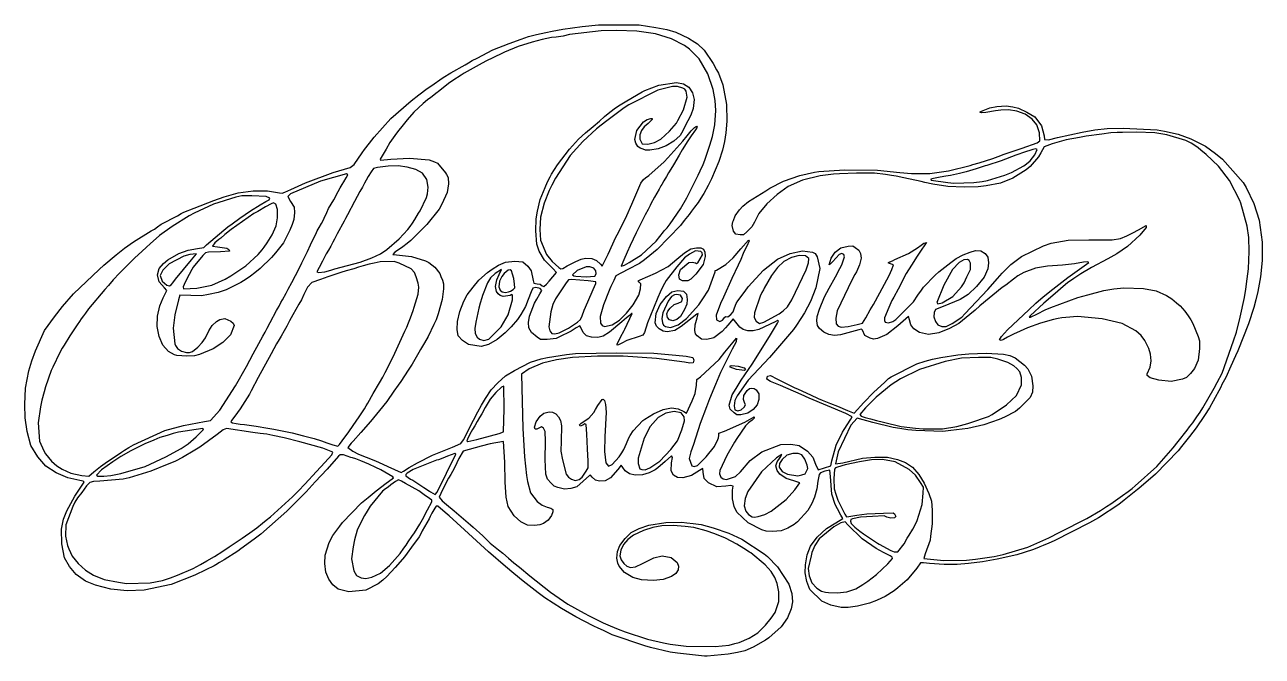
# Model space of a CAD drawing. Extents: x 47.3 to 91.4, y 165.4 to 187.9.
import ezdxf

# ---------------------------------------------------------------- set-up
doc = ezdxf.new("R2010")
doc.units = 0
doc.layers.add('Layer_1', color=7, linetype='CONTINUOUS')

msp = doc.modelspace()

# ---------------------------------------------------------------- linework, layer by layer
at = {"layer": 'Layer_1', "color": 1}
for points in [[(71.522319, 165.411182), (70.558175, 165.51359), (70.295228, 165.548263), (69.602384, 165.715508), (69.394832, 165.777662), (68.239454, 166.164225), (67.924745, 166.318397), (67.741478, 166.402499), (67.58607, 166.475315), (67.243441, 166.647965), (66.94862, 166.80503), (66.430096, 167.097931), (65.836024, 167.487613), (65.601731, 167.6602), (65.0732, 168.070926), (64.734793, 168.35036), (64.445817, 168.596927), (63.839412, 169.114703), (62.980499, 169.903051), (62.433911, 170.396813), (62.295027, 170.522125), (62.03186, 170.749322), (61.972533, 170.744309), (61.924717, 170.675397), (61.821588, 170.498695), (61.761827, 170.378912), (61.720507, 170.296726), (61.474739, 169.871634), (61.438068, 169.785263), (61.366106, 169.656505), (61.09646, 169.288326), (60.939412, 169.070343), (60.842615, 168.94198), (60.77362, 168.864679), (60.514286, 168.565591), (60.217092, 168.240203), (60.073142, 168.108708), (59.903148, 167.986836), (59.470869, 167.751956), (58.868951, 167.690796), (58.48781, 167.795926), (58.29607, 167.942232), (58.149398, 168.146174), (58.051337, 168.401112), (58.00543, 168.700403), (58.02304, 169.004492), (58.163663, 169.451662), (58.29636, 169.702998), (58.540396, 170.030652), (58.63789, 170.161375), (59.317215, 170.861486), (59.556269, 171.057955), (59.84273, 171.294503), (60.194642, 171.565442), (60.402828, 171.717915), (60.449695, 171.749574), (60.425356, 171.792122), (60.003399, 172.037721), (59.82061, 172.124357), (59.573597, 172.239755), (59.291276, 172.364751), (59.112627, 172.437107), (58.998031, 172.467923), (58.933893, 172.482373), (58.679342, 172.576043), (58.556629, 172.573785), (58.49924, 172.527119), (58.096105, 172.065827), (57.669811, 171.61005), (57.347056, 171.254438), (57.041119, 170.945126), (56.654666, 170.563152), (55.735638, 169.750984), (55.490485, 169.566981), (55.027469, 169.221405), (54.91362, 169.145284), (54.428799, 168.839333), (54.26147, 168.743075), (54.135903, 168.661939), (54.072161, 168.625612), (53.77734, 168.481029), (53.386903, 168.291842), (52.545665, 167.957895), (51.57814, 167.756912), (50.974381, 167.736346), (50.390891, 167.788298), (49.851588, 167.929391), (49.490492, 168.079639), (49.161957, 168.316378), (48.923986, 168.595786), (48.751733, 168.900883), (48.647024, 169.402054), (48.63951, 169.926041), (48.712262, 170.279124), (48.832527, 170.585484), (49.110247, 171.1067), (49.369952, 171.497863), (49.442441, 171.596492), (49.407004, 171.638423), (49.291779, 171.664346), (48.865297, 171.753969), (48.454637, 171.929855), (48.087762, 172.171278), (47.792138, 172.501575), (47.552583, 172.905693), (47.42169, 173.404715), (47.343202, 173.892466), (47.332065, 174.366302), (47.354723, 174.948347), (47.47337, 175.566232), (47.58208, 175.919634), (47.713149, 176.273038), (48.037513, 176.999975), (48.390895, 177.491823), (48.669778, 177.8511), (49.068485, 178.308952), (49.974424, 179.173077), (50.143878, 179.32211), (50.582124, 179.693425), (50.886273, 179.931629), (51.200152, 180.153534), (51.83312, 180.542755), (51.944674, 180.607887), (52.056228, 180.687772), (52.191683, 180.785819), (52.765387, 181.083623), (52.903896, 181.164192), (52.998858, 181.212466), (53.355031, 181.354319), (54.056224, 181.622998), (54.430724, 181.758964), (54.930807, 181.900188), (55.462692, 181.973665), (55.970907, 181.975386), (56.39998, 181.901337), (56.497446, 181.888351), (56.590698, 181.920302), (56.805223, 182.020005), (57.32364, 182.255774), (58.31017, 182.620523), (58.906842, 182.808571), (59.052231, 182.906155), (59.336954, 183.325229), (59.423244, 183.442597), (59.595791, 183.668796), (59.769361, 183.888802), (60.361047, 184.549706), (61.082459, 185.174482), (61.356311, 185.387554), (61.649836, 185.610185), (61.780327, 185.703787), (62.218999, 186.005421), (62.497657, 186.176549), (62.999535, 186.464043), (63.122237, 186.535335), (63.254611, 186.609751), (63.426727, 186.697686), (63.992856, 186.990941), (64.574135, 187.211952), (64.993331, 187.370137), (65.25628, 187.46495), (65.546247, 187.537659), (65.880909, 187.614378), (66.096047, 187.655252), (66.28728, 187.688662), (66.478514, 187.724549), (67.163772, 187.820211), (67.753797, 187.877686), (69.191087, 187.885701), (69.793251, 187.786996), (70.175721, 187.713619), (70.50677, 187.623532), (70.948629, 187.402279), (71.171734, 187.265032), (71.267354, 187.202031), (71.50657, 186.978263), (71.831962, 186.504395), (71.953145, 186.2846), (72.018728, 186.156229), (72.168094, 185.748536), (72.309513, 185.04098), (72.317697, 184.449236), (72.280721, 184.031468), (72.233928, 183.727379), (72.167883, 183.421498), (72.027319, 183.012352), (71.769622, 182.404172), (71.648207, 182.165827), (71.494881, 181.879817), (71.450615, 181.801385), (71.291862, 181.557646), (71.163488, 181.387545), (71.059127, 181.247828), (70.971599, 181.130274), (70.801334, 180.910982), (70.66974, 180.734139), (69.841607, 179.885604), (69.578657, 179.671219), (69.383938, 179.520538), (69.205519, 179.387728), (68.79636, 179.169671), (68.365435, 178.947311), (68.295534, 178.78043), (68.188724, 178.561945), (68.151815, 178.48432), (68.130169, 178.425874), (67.93291, 177.909261), (67.8771, 177.753102), (67.805629, 177.493384), (67.823179, 177.261504), (67.880721, 177.176174), (67.96679, 177.138221), (68.235754, 177.202845), (68.492371, 177.3669), (68.747543, 177.611929), (68.98279, 177.917192), (69.179629, 178.261951), (69.248665, 178.481463), (69.251573, 178.655987), (69.195323, 178.717113), (69.161841, 178.763137), (69.227596, 178.809445), (69.777089, 179.037564), (70.23148, 179.278784), (70.542237, 179.536532), (70.813154, 179.771036), (71.03014, 179.903474), (71.23496, 179.946476), (71.387761, 179.943712), (71.485433, 179.894696), (71.534943, 179.792256), (71.543257, 179.629219), (71.471248, 179.353028), (71.209318, 179.006764), (71.02962, 178.827253), (70.922684, 178.770168), (70.739742, 178.765032), (70.627102, 178.826476), (70.612277, 178.982436), (70.66832, 179.17196), (70.961315, 179.417504), (71.083149, 179.436204), (71.196906, 179.409151), (71.24267, 179.389815), (71.287016, 179.414908), (71.445484, 179.69047), (71.436872, 179.764737), (71.389088, 179.81575), (71.203823, 179.831745), (70.981983, 179.722261), (70.8124, 179.582077), (70.531948, 179.266092), (70.156194, 178.785818), (70.034808, 178.569596), (69.942707, 178.368767), (69.865565, 178.17974), (69.705051, 177.793462), (69.492642, 177.277413), (69.384184, 176.923953), (69.326657, 176.836924), (69.195628, 176.78953), (68.757379, 176.643762), (68.582083, 176.552737), (68.466761, 176.493905), (68.417649, 176.476682), (68.410913, 176.5089), (68.534272, 176.759911), (68.661763, 176.99836), (68.691187, 177.051246), (68.948608, 177.600323), (68.919417, 177.607038), (68.852923, 177.539293), (68.749412, 177.448567), (68.574471, 177.305988), (68.139138, 176.943542), (67.916217, 176.797656), (67.723396, 176.756104), (67.499436, 176.757903), (67.326637, 176.815293), (67.200527, 176.930864), (67.11663, 177.107202), (67.080026, 177.168842), (66.949786, 177.092174), (66.776631, 176.9744), (66.332772, 176.75791), (66.242565, 176.720925), (65.928502, 176.683939), (65.689263, 176.683939), (65.568977, 176.76124), (65.36362, 176.931075), (65.269319, 177.100765), (65.253751, 177.290297), (65.28947, 177.505807), (65.474582, 177.974274), (65.552506, 178.113993), (65.664958, 178.311241), (65.728362, 178.429817), (65.670007, 178.49146), (65.519752, 178.533138), (65.40852, 178.507355), (65.355179, 178.373773), (65.251844, 178.105772), (65.150399, 177.859214), (64.988372, 177.571557), (64.869195, 177.389416), (64.63934, 177.136641), (64.42397, 176.920524), (64.137946, 176.67895), (63.832101, 176.499719), (63.577673, 176.429234), (63.123908, 176.507175), (62.909252, 176.645101), (62.758117, 176.816152), (62.71888, 177.036489), (62.726279, 177.317506), (62.818647, 177.678324), (62.960803, 178.04002), (63.075828, 178.265391), (63.284456, 178.54079), (63.492061, 178.788648), (63.795055, 179.062799), (63.960561, 179.180999), (64.186591, 179.323635), (64.435485, 179.4271), (64.770147, 179.47006), (65.051894, 179.439582), (65.231558, 179.287327), (65.35512, 179.12416), (65.426694, 178.783199), (65.445995, 178.681243), (65.564504, 178.664643), (65.675824, 178.648743), (65.742337, 178.596286), (65.809211, 178.568491), (65.898852, 178.644097), (65.993038, 178.755047), (66.255231, 179.070608), (66.125956, 179.206947), (65.826759, 179.509186), (65.638412, 179.829097), (65.560513, 180.075655), (65.516184, 180.546723), (65.533089, 180.97409), (65.578203, 181.253526), (65.679326, 181.658733), (65.849898, 182.091834), (65.936712, 182.295559), (66.02498, 182.469856), (66.080084, 182.568363), (66.290839, 182.897262), (66.72302, 183.456138), (67.040347, 183.813082), (67.287081, 184.033153), (67.562154, 184.262645), (67.785262, 184.45746), (67.957071, 184.615527), (68.148304, 184.774294), (68.350996, 184.921865), (68.526296, 185.030763), (68.757371, 185.176602), (69.304512, 185.502585), (69.401196, 185.542932), (69.896812, 185.739584), (70.530037, 185.829901), (70.773894, 185.782662), (70.966831, 185.657704), (71.096981, 185.466635), (71.152478, 185.221066), (71.117071, 184.907175), (71.037814, 184.671534), (70.931552, 184.45943), (70.699537, 184.026512), (70.653783, 183.945986), (70.431965, 183.739921), (70.156302, 183.577341), (69.869312, 183.463106), (69.575621, 183.419283), (69.426328, 183.418027), (69.338554, 183.453852), (69.235043, 183.497227), (69.150549, 183.555218), (69.075423, 183.668419), (69.044621, 183.803716), (69.117348, 184.117557), (69.350367, 184.423412), (69.485633, 184.515533), (69.612863, 184.549222), (69.657237, 184.543254), (69.656957, 184.512234), (69.511666, 184.365591), (69.375373, 184.256219), (69.275043, 184.116464), (69.220061, 183.963982), (69.219812, 183.816429), (69.302355, 183.642276), (69.505616, 183.628785), (69.747442, 183.691582), (69.968689, 183.808428), (70.276926, 184.096575), (70.51933, 184.382567), (70.573242, 184.475254), (70.777727, 184.85331), (70.900691, 185.306768), (70.870928, 185.514941), (70.822449, 185.589807), (70.745539, 185.631087), (70.565471, 185.683213), (70.383348, 185.689588), (69.86399, 185.551658), (68.834031, 185.038829), (68.659767, 184.927281), (68.375663, 184.713593), (68.047935, 184.463339), (67.843214, 184.307185), (67.675881, 184.173999), (67.194295, 183.725902), (66.746566, 183.236025), (66.213719, 182.422894), (66.087665, 182.174022), (65.992369, 181.984987), (65.814165, 181.534981), (65.687202, 181.031624), (65.659746, 180.599002), (65.686356, 180.214587), (65.900286, 179.708413), (66.102887, 179.456466), (66.332602, 179.244245), (66.41408, 179.196522), (66.476028, 179.20684), (66.637764, 179.297918), (66.938641, 179.462285), (67.128842, 179.544255), (67.289237, 179.571891), (67.509461, 179.569351), (67.682885, 179.486459), (67.818982, 179.362855), (67.882587, 179.289215), (68.088157, 179.718791), (68.372115, 180.321349), (68.414736, 180.406953), (68.49121, 180.563109), (68.757281, 181.099543), (68.938719, 181.496336), (69.259656, 182.244067), (69.346267, 182.370796), (69.419193, 182.429682), (69.540143, 182.521607), (70.087958, 183.007176), (70.222206, 183.143063), (70.747026, 183.737432), (70.900691, 183.926467), (71.049543, 184.108523), (71.127795, 184.18625), (71.163651, 184.226275), (71.233346, 184.276476), (71.255814, 184.234798), (71.199508, 184.139229), (71.05282, 183.930136), (70.928394, 183.751958), (70.724223, 183.434184), (70.616036, 183.245155), (70.413465, 182.897214), (70.322942, 182.743155), (70.243584, 182.611659), (70.164102, 182.480431), (70.075744, 182.332499), (69.998158, 182.200517), (69.968435, 182.148261), (69.903797, 182.03483), (69.743975, 181.743896), (69.617378, 181.512141), (69.585967, 181.452194), (69.513501, 181.313332), (69.411613, 181.11651), (69.304493, 180.900074), (69.093421, 180.480923), (68.877115, 180.028896), (68.773503, 179.790551), (68.651467, 179.514236), (68.55011, 179.286443), (68.677601, 179.320299), (68.84493, 179.420504), (69.283176, 179.698056), (69.805087, 180.178054), (70.068389, 180.517048), (70.097102, 180.554888), (70.189798, 180.657623), (70.303401, 180.801449), (70.669191, 181.326605), (70.892738, 181.717655), (71.276811, 182.485457), (71.291148, 182.526066), (71.3694, 182.683038), (71.474691, 182.91159), (71.5301, 183.059526), (71.705637, 183.595799), (71.802388, 183.908114), (71.887856, 184.31791), (71.919671, 184.828605), (71.906114, 185.186002), (71.82476, 185.584723), (71.642577, 186.141641), (71.325998, 186.671487), (70.981937, 187.020659), (70.814605, 187.142849), (70.351188, 187.380933), (69.777206, 187.565141), (69.118736, 187.661793), (68.389935, 187.679354), (67.840953, 187.664819), (66.717449, 187.534012), (66.486374, 187.48431), (66.238402, 187.441331), (66.071073, 187.425498), (65.74534, 187.358233), (65.394741, 187.26747), (64.891724, 187.110966), (64.398497, 186.906954), (64.307133, 186.866819), (63.744077, 186.59397), (63.505035, 186.460044), (62.967325, 186.157473), (62.862119, 186.094261), (62.571224, 185.902294), (62.406465, 185.790172), (62.048238, 185.502718), (62.008701, 185.469641), (61.777217, 185.291889), (61.666905, 185.215224), (61.505157, 185.077369), (61.183396, 184.770089), (60.941593, 184.502051), (60.750554, 184.266432), (60.645746, 184.137826), (60.560509, 184.026044), (60.327015, 183.694486), (60.191136, 183.456068), (59.976416, 183.096181), (59.996341, 183.06758), (60.358889, 183.103897), (61.02607, 183.134185), (61.727596, 183.070462), (61.913841, 183.004676), (62.023221, 182.954725), (62.30311, 182.617283), (62.337182, 182.550448), (62.39875, 182.441755), (62.414664, 182.225514), (62.366226, 181.916783), (62.169847, 181.500671), (62.078018, 181.319394), (61.636461, 180.771641), (61.076022, 180.209118), (60.946318, 180.102892), (60.780857, 179.978695), (60.631674, 179.870784), (60.50738, 179.784721), (60.427785, 179.708689), (60.558093, 179.692925), (61.093736, 179.633863), (61.593947, 179.478972), (61.715901, 179.422161), (61.920952, 179.257054), (62.102766, 179.030849), (62.143747, 178.926762), (62.193802, 178.790796), (62.236039, 178.663771), (62.233965, 178.48345), (62.180952, 178.105031), (62.04519, 177.587925), (61.967401, 177.381361), (61.888723, 177.208774), (61.683307, 176.787015), (61.552432, 176.560318), (61.41764, 176.319768), (61.353979, 176.211626), (61.11636, 175.804476), (60.979612, 175.590786), (60.717455, 175.184069), (60.621839, 175.056028), (60.470443, 174.844929), (60.214933, 174.470953), (59.959573, 174.152708), (59.634817, 173.758816), (59.292117, 173.370255), (59.023459, 173.063418), (58.953499, 172.984556), (58.829011, 172.83243), (59.0095, 172.701507), (59.208882, 172.599188), (59.753314, 172.381882), (59.919359, 172.313328), (60.254021, 172.155639), (60.721906, 171.941689), (60.811514, 171.991876), (61.012276, 172.120098), (61.307097, 172.291052), (61.836878, 172.556915), (62.550122, 172.848475), (62.853493, 172.980352), (62.942696, 173.108746), (63.29691, 173.80733), (63.456603, 174.103201), (63.586405, 174.341546), (63.730852, 174.579888), (63.928933, 174.887094), (64.166804, 175.14168), (64.443574, 175.381357), (64.765259, 175.578486), (65.334848, 175.870478), (65.70706, 175.993138), (65.938135, 176.040388), (66.613859, 176.147957), (66.932584, 176.185318), (68.406687, 176.203521), (69.719185, 176.189837), (70.5023, 176.123088), (70.868834, 176.083102), (71.100647, 176.040576), (71.14772, 175.94616), (71.119049, 175.854339), (71.002768, 175.843089), (70.813058, 175.868997), (69.812033, 176.008486), (68.629792, 176.087172), (67.71537, 176.088706), (66.82103, 176.041952), (66.252194, 175.956699), (65.761272, 175.834197), (65.287517, 175.631434), (65.01439, 175.446926), (65.059653, 173.511448), (65.111914, 172.499466), (65.187398, 171.834837), (65.21866, 171.621152), (65.330542, 171.219721), (65.570038, 170.908569), (65.742863, 170.780614), (65.921261, 170.715862), (66.05527, 170.677449), (66.119802, 170.625469), (66.122817, 170.54422), (66.072278, 170.418002), (65.956591, 170.242933), (65.78931, 170.127579), (65.66103, 170.077557), (65.474421, 170.06109), (65.219589, 170.073845), (64.984325, 170.189634), (64.744925, 170.403056), (64.536506, 170.733538), (64.460791, 171.071021), (64.424348, 171.604716), (64.412608, 172.311524), (64.370334, 173.05308), (63.888753, 172.960364), (63.570028, 172.882477), (62.93222, 172.70718), (62.783689, 172.44098), (62.635573, 172.138931), (62.556853, 171.978663), (62.493446, 171.875931), (62.413724, 171.740323), (62.192622, 171.326538), (62.084785, 171.068792), (62.18128, 170.93102), (62.343137, 170.800173), (62.610269, 170.5856), (62.784355, 170.437662), (63.195014, 170.079776), (63.293334, 170.002074), (63.632097, 169.691579), (63.728648, 169.592959), (63.897389, 169.432756), (64.07003, 169.288343), (64.196107, 169.190587), (64.342936, 169.067707), (64.542139, 168.90022), (64.741343, 168.732845), (64.93346, 168.572949), (65.300603, 168.267932), (66.040144, 167.689893), (66.191539, 167.578288), (66.658769, 167.262725), (67.244062, 166.935417), (67.411391, 166.838025), (67.920619, 166.588196), (68.167631, 166.484914), (68.446515, 166.370332), (68.701497, 166.267724), (69.490339, 166.016157), (70.064043, 165.874893), (70.295118, 165.835202), (70.872113, 165.762126), (71.896709, 165.745898), (72.396172, 165.800869), (72.596987, 165.851045), (72.750911, 165.898391), (73.11593, 166.043115), (73.415057, 166.234416), (73.695662, 166.507262), (73.899533, 166.763902), (74.036589, 166.96597), (74.167622, 167.351127), (74.161328, 167.700832), (74.107682, 167.987395), (74.025438, 168.21238), (73.891784, 168.421664), (73.683913, 168.661126), (73.176172, 169.081567), (73.121955, 169.112174), (72.924585, 169.238087), (72.669606, 169.390629), (72.265532, 169.607798), (71.888734, 169.76102), (71.577976, 169.868515), (71.13973, 169.984283), (70.836942, 170.026089), (70.400944, 170.062934), (70.000289, 170.044574), (69.684485, 169.987509), (69.356357, 169.877112), (68.997701, 169.717753), (68.787893, 169.558895), (68.64465, 169.386933), (68.549441, 169.185134), (68.509106, 168.976863), (68.556942, 168.830207), (68.646662, 168.700707), (68.762842, 168.605217), (68.890063, 168.560588), (69.065952, 168.582819), (69.315031, 168.707707), (69.719041, 168.908555), (70.016762, 168.982942), (70.331086, 168.920053), (70.546936, 168.741069), (70.599592, 168.613679), (70.581226, 168.478944), (70.500733, 168.34497), (70.346691, 168.238312), (70.056347, 168.130354), (69.710224, 168.097534), (69.280586, 168.126291), (68.966571, 168.201429), (68.66992, 168.388898), (68.490282, 168.604882), (68.432731, 168.711723), (68.400772, 168.900756), (68.427717, 169.13043), (68.513463, 169.341703), (68.698476, 169.595533), (68.910612, 169.804451), (69.193747, 169.956811), (69.538139, 170.073118), (70.145673, 170.166495), (70.709451, 170.182087), (70.892718, 170.155219), (71.123793, 170.132501), (71.404623, 170.096146), (71.832955, 169.977425), (72.392379, 169.785571), (72.852873, 169.571448), (73.641718, 169.048711), (73.761239, 168.954725), (74.125116, 168.581977), (74.518624, 167.973503), (74.631779, 167.636538), (74.651151, 167.34003), (74.604657, 167.091138), (74.471302, 166.770922), (74.245058, 166.455647), (73.809053, 166.0568), (73.689529, 165.973493), (73.252601, 165.720715), (72.957948, 165.595154), (72.693513, 165.53227), (72.358854, 165.48265), (71.61782, 165.402634), (71.522203, 165.410931), (71.522319, 165.411182)], [(76.390836, 167.1434), (76.016266, 167.224978), (75.693945, 167.36709), (75.273639, 167.778127), (75.167462, 168.06345), (75.109228, 168.377212), (75.114796, 168.657415), (75.178114, 169.009395), (75.294837, 169.32804), (75.530281, 169.64079), (75.863261, 169.955257), (76.190396, 170.158084), (76.438647, 170.308458), (76.377137, 170.42442), (76.257156, 170.650821), (76.177117, 170.806975), (76.058268, 171.169371), (76.002332, 171.797372), (75.983507, 172.023446), (75.800557, 171.986675), (75.653907, 171.931266), (75.599781, 171.869189), (75.554191, 171.639578), (75.51875, 171.358756), (75.434769, 171.070745), (75.340914, 170.836828), (75.195009, 170.593728), (74.828154, 170.183126), (74.707854, 170.098357), (74.486091, 169.961836), (74.2553, 169.869314), (73.936651, 169.847075), (73.717968, 169.855564), (73.558194, 169.900172), (73.070294, 170.147357), (72.667817, 170.532178), (72.58116, 170.733888), (72.523771, 171.004466), (72.523488, 171.314295), (72.540083, 171.456938), (72.456056, 171.481161), (72.279307, 171.455527), (71.963481, 171.439025), (71.665761, 171.576872), (71.513853, 171.732594), (71.475933, 171.954197), (71.457701, 172.089805), (71.344962, 172.014384), (71.062876, 171.843518), (70.75225, 171.759859), (70.55883, 171.762409), (70.42216, 171.845539), (70.334127, 172.004131), (70.351399, 172.289141), (70.377435, 172.483294), (70.347532, 172.533365), (70.120231, 172.334568), (69.865251, 172.11048), (69.765635, 172.044542), (69.553917, 171.934162), (69.311297, 171.85781), (69.053636, 171.849518), (68.856654, 171.893076), (68.700838, 172.001135), (68.618797, 172.116909), (68.561006, 172.204232), (68.442846, 172.049867), (68.170744, 171.759413), (67.983859, 171.650007), (67.779415, 171.637151), (67.63935, 171.674641), (67.526927, 171.779098), (67.463701, 171.84612), (67.433342, 171.837213), (66.977404, 171.433452), (66.766525, 171.373174), (66.53429, 171.354847), (66.303827, 171.407812), (66.173114, 171.463003), (66.059236, 171.561516), (65.934124, 171.707955), (65.869834, 171.882831), (65.848075, 172.410333), (65.866447, 173.064019), (65.848696, 173.400987), (65.792237, 173.525821), (65.717962, 173.569168), (65.552523, 173.492822), (65.497095, 173.482363), (65.47452, 173.559059), (65.532788, 173.749299), (65.670681, 173.948904), (65.8098, 174.055499), (65.991209, 174.105758), (66.114446, 174.095826), (66.230012, 174.035642), (66.328744, 173.932203), (66.401476, 173.792502), (66.434216, 173.606443), (66.415643, 173.061691), (66.405596, 172.699944), (66.469122, 172.399798), (66.602672, 171.890645), (66.680997, 171.774304), (66.789235, 171.701673), (66.918372, 171.664692), (67.059316, 171.697835), (67.173362, 171.77378), (67.313406, 171.988893), (67.38462, 172.109871), (67.377338, 172.350513), (67.353603, 172.788412), (67.332606, 173.306185), (67.315898, 173.655481), (67.268967, 173.681937), (67.188653, 173.633665), (67.10045, 173.593677), (67.070329, 173.63748), (67.137176, 173.695875), (67.407393, 173.879385), (67.580657, 174.08513), (67.64112, 174.185581), (67.729114, 174.325301), (67.874221, 174.543333), (67.917658, 174.551407), (67.960136, 174.506674), (68.001995, 174.362333), (68.018271, 174.092844), (67.973739, 173.210111), (67.964256, 172.691858), (68.008619, 172.29005), (68.1052, 172.174285), (68.241189, 172.226059), (68.482461, 172.507674), (68.574488, 172.640465), (68.64508, 172.768247), (68.740762, 172.981932), (68.829233, 173.174684), (68.875063, 173.259342), (68.983087, 173.42372), (69.322239, 173.799307), (69.396212, 173.841282), (69.707027, 174.036768), (70.048179, 174.186631), (70.346375, 174.242813), (70.583101, 174.208183), (70.785601, 174.114182), (70.876784, 174.062301), (71.085072, 174.497891), (71.189111, 174.75267), (71.242547, 175.059217), (71.251352, 175.25892), (71.376887, 175.346316), (72.040197, 175.970654), (72.244907, 176.231577), (72.665336, 176.725155), (72.653705, 176.602322), (72.510004, 176.330484), (72.095902, 175.500573), (71.911278, 175.073201), (71.699148, 174.571862), (71.589104, 174.28421), (71.363431, 173.684239), (71.124716, 172.944563), (71.037639, 172.676601), (70.981073, 172.438259), (71.070481, 172.177982), (71.151297, 172.153488), (71.267721, 172.18865), (71.586164, 172.501578), (71.875673, 172.869257), (71.928945, 172.977428), (71.967798, 173.059616), (72.023684, 173.173888), (72.031953, 173.267823), (72.028151, 173.346445), (72.231433, 173.42035), (72.956468, 173.733995), (73.283654, 173.922305), (73.292351, 173.878661), (73.217473, 173.804948), (73.082331, 173.707889), (72.975741, 173.601048), (72.670509, 173.158236), (72.588608, 173.02674), (72.314291, 172.550056), (72.064872, 172.020717), (72.054691, 171.902884), (72.10298, 171.78262), (72.182149, 171.716067), (72.303363, 171.697205), (72.620505, 171.800767), (72.797331, 171.969386), (73.141642, 172.366785), (73.562108, 172.685912), (74.235042, 172.937578), (74.589556, 172.948578), (74.895577, 172.902486), (75.187721, 172.699666), (75.38225, 172.494001), (75.474652, 172.23776), (75.571765, 172.035347), (76.016959, 172.17864), (76.053834, 172.355398), (76.207792, 172.919911), (76.42792, 173.376893), (76.486408, 173.478025), (76.72922, 173.842622), (76.770622, 173.931773), (76.55015, 174.047129), (75.251347, 174.588273), (74.964499, 174.716241), (74.223462, 175.040272), (73.866217, 175.186454), (73.736756, 175.271194), (73.768591, 175.376627), (73.866845, 175.399625), (74.099702, 175.28075), (74.446567, 175.098432), (74.718195, 174.97354), (74.85065, 174.917051), (75.288527, 174.708096), (75.572222, 174.578655), (75.710342, 174.515228), (75.825054, 174.472438), (76.00832, 174.406251), (76.255332, 174.3021), (76.613506, 174.153532), (76.850271, 174.062307), (77.195931, 174.431137), (77.530641, 174.793684), (77.935241, 175.157594), (78.009219, 175.23365), (78.069209, 175.289011), (78.169654, 175.353837), (79.076045, 175.817825), (79.368548, 175.91008), (79.639465, 175.984463), (79.92863, 176.040778), (80.542178, 176.133276), (80.932615, 176.17058), (81.546158, 176.188981), (82.163542, 176.15201), (82.388185, 176.104657), (82.574045, 176.023158), (82.911476, 175.771396), (83.023764, 175.629687), (83.152911, 175.377103), (83.207936, 175.035838), (83.196947, 174.807705), (83.106901, 174.610086), (82.730888, 174.229659), (82.582808, 174.117337), (82.191578, 173.915543), (82.00806, 173.831768), (81.458511, 173.643709), (80.894218, 173.510868), (80.287196, 173.437326), (79.999267, 173.405457), (79.036204, 173.436866), (78.75732, 173.469682), (78.478434, 173.512927), (78.231424, 173.552179), (77.514295, 173.72568), (76.950175, 173.881504), (76.72891, 173.632429), (76.272336, 172.678193), (76.182488, 172.248792), (76.446566, 172.291901), (77.147759, 172.452596), (77.58247, 172.495624), (78.036987, 172.485319), (78.393216, 172.411835), (78.675786, 172.306331), (78.917563, 172.128754), (79.143617, 171.875756), (79.344215, 171.560309), (79.50962, 171.195383), (79.593789, 170.925012), (79.627219, 170.602245), (79.628472, 170.112837), (79.568918, 169.67838), (79.546171, 169.532866), (79.378977, 169.0459), (79.331814, 168.883876), (80.034468, 168.809107), (80.844706, 168.818731), (81.170921, 168.861911), (81.825053, 168.955733), (82.147402, 169.030821), (83.028237, 169.291478), (83.769273, 169.616627), (84.167678, 169.819056), (85.122454, 170.304468), (85.609907, 170.58963), (85.825045, 170.733877), (85.976437, 170.831133), (86.23142, 171.004056), (86.393779, 171.124244), (86.596505, 171.266766), (86.736936, 171.373217), (86.846565, 171.464818), (87.617873, 172.163739), (88.202471, 172.824045), (88.382811, 173.04824), (88.69459, 173.454132), (88.783628, 173.569194), (88.895558, 173.718196), (89.045627, 173.931883), (89.155583, 174.095186), (89.249738, 174.249118), (89.66189, 174.948755), (89.767898, 175.14718), (89.944369, 175.475924), (90.350981, 176.626544), (90.450159, 176.945201), (90.588775, 177.473069), (90.73368, 178.179875), (90.781875, 178.467525), (90.837044, 178.837366), (90.879168, 179.198985), (90.898726, 179.815393), (90.889342, 180.308695), (90.828907, 180.720434), (90.607879, 181.532382), (90.566519, 181.631718), (90.209435, 182.33853), (89.815392, 182.846707), (89.37086, 183.265887), (89.18321, 183.424377), (89.085476, 183.50382), (89.007693, 183.568195), (88.84248, 183.669447), (88.645066, 183.769698), (87.968472, 183.971312), (87.54616, 184.04101), (86.892773, 184.06418), (86.398752, 184.051932), (86.202881, 184.053625), (85.986027, 184.031951), (85.663967, 183.991138), (85.099948, 183.917549), (84.860906, 183.876254), (84.388766, 183.792478), (83.888794, 183.65), (83.60977, 183.541413), (83.491095, 183.327247), (83.410165, 183.179312), (83.10709, 182.839946), (82.966935, 182.723424), (82.493214, 182.423428), (82.04997, 182.239718), (81.546167, 182.150649), (81.258238, 182.117155), (80.756246, 182.100504), (80.175038, 182.130863), (79.64179, 182.215122), (79.366446, 182.272707), (79.228456, 182.305098), (78.619898, 182.437471), (78.341014, 182.492276), (78.175654, 182.518805), (77.968483, 182.552271), (77.567549, 182.597688), (76.929587, 182.60149), (76.327054, 182.57609), (76.111913, 182.560963), (75.633828, 182.508617), (75.012313, 182.356265), (74.494387, 182.122082), (74.104596, 181.84714), (73.743542, 181.511271), (73.459138, 181.165102), (73.299295, 180.859259), (73.207461, 180.696664), (73.033337, 180.514163), (72.911837, 180.407232), (72.795785, 180.407232), (72.635673, 180.428094), (72.555789, 180.533569), (72.511556, 180.740531), (72.531481, 180.871208), (72.550164, 180.91832), (72.617352, 181.079907), (72.763953, 181.293537), (72.886488, 181.426348), (73.093013, 181.596421), (73.698811, 181.977497), (73.848965, 182.067151), (74.327052, 182.322378), (74.916717, 182.521231), (75.433628, 182.642715), (75.591684, 182.666139), (76.502355, 182.725316), (77.67366, 182.711831), (78.470472, 182.623879), (78.884543, 182.590718), (79.543926, 182.593096), (80.207522, 182.681625), (80.98043, 182.876203), (81.076046, 182.906697), (81.299152, 182.971808), (81.777239, 183.119741), (81.972624, 183.195692), (82.187762, 183.275098), (82.438593, 183.35771), (82.821063, 183.491447), (83.354583, 183.677945), (83.452643, 183.754427), (83.448154, 184.037243), (83.348192, 184.323881), (83.177253, 184.525114), (82.936134, 184.704935), (82.636072, 184.810215), (82.334869, 184.855827), (82.071512, 184.839134), (81.880826, 184.815315), (81.531835, 184.761312), (81.390439, 184.746692), (81.315092, 184.771359), (81.351151, 184.796025), (81.432866, 184.828114), (81.670851, 184.926181), (81.928634, 184.972981), (82.258802, 184.996567), (82.494371, 184.961862), (82.700529, 184.909667), (82.994121, 184.778889), (83.278345, 184.603188), (83.51402, 184.289635), (83.609815, 183.933046), (83.6237, 183.796343), (83.758805, 183.789632), (84.086446, 183.869899), (84.956517, 184.064688), (85.410703, 184.1388), (85.846483, 184.191469), (86.422651, 184.205636), (87.633804, 184.138933), (87.896754, 184.096515), (88.380233, 183.989234), (88.826594, 183.824458), (89.345263, 183.563807), (89.702959, 183.301249), (89.951811, 183.094741), (90.691301, 182.274194), (90.79749, 182.092059), (91.074362, 181.519724), (91.258788, 180.925011), (91.362338, 180.144232), (91.369507, 179.492875), (91.311865, 178.912528), (91.206636, 178.385432), (91.14041, 178.095832), (91.066041, 177.824614), (90.878454, 177.234817), (90.50272, 176.281454), (90.417557, 176.092419), (90.254876, 175.730799), (90.070316, 175.330831), (89.976734, 175.161085), (89.936529, 175.07615), (89.901214, 174.982901), (89.624425, 174.489777), (89.489661, 174.251438), (89.310114, 173.972004), (89.012288, 173.534128), (88.781213, 173.23167), (88.498344, 172.876025), (88.374838, 172.717413), (87.573815, 171.888069), (86.976399, 171.38027), (86.926338, 171.338154), (86.453311, 170.955743), (86.266613, 170.810187), (85.538191, 170.331927), (85.227434, 170.158217), (83.968471, 169.51742), (83.769268, 169.427498), (83.578031, 169.344212), (83.458513, 169.294806), (83.402734, 169.271325), (83.195564, 169.197075), (82.638364, 169.016139), (81.937375, 168.857675), (81.411476, 168.768275), (80.916681, 168.702588), (80.516242, 168.665569), (80.048156, 168.671072), (79.530231, 168.707109), (79.316371, 168.727824), (79.206104, 168.728389), (79.074143, 168.541405), (78.736902, 168.123999), (78.406727, 167.833428), (78.271268, 167.726167), (77.95199, 167.528239), (77.818607, 167.465407), (77.641789, 167.389103), (77.397494, 167.28708), (76.968198, 167.182347), (76.635936, 167.133156), (76.390794, 167.143372), (76.390836, 167.1434)], [(81.10796, 182.266131), (81.403131, 182.306932), (81.586397, 182.346294), (82.20756, 182.531742), (82.445998, 182.626109), (82.886567, 182.866816), (82.985585, 182.938529), (83.104705, 183.03646), (83.271622, 183.250814), (83.361987, 183.438793), (83.307414, 183.467063), (83.208602, 183.438296), (83.136636, 183.415182), (82.940627, 183.356432), (82.597998, 183.242581), (82.075026, 183.045821), (81.563811, 182.872768), (81.513536, 182.857754), (81.190061, 182.757616), (80.831495, 182.651105), (80.590034, 182.593038), (80.279277, 182.523981), (80.103977, 182.492276), (79.904773, 182.45901), (79.667007, 182.41469), (79.572199, 182.388534), (79.589641, 182.356414), (80.17569, 182.271956), (80.398798, 182.241208), (81.10796, 182.266128), (81.10796, 182.266131)], [(58.013061, 179.090874), (58.226144, 179.146684), (58.366959, 179.196801), (59.263349, 179.42996), (59.6817, 179.584746), (59.992708, 179.734459), (60.219556, 179.886817), (60.650339, 180.263339), (60.969517, 180.595314), (61.051067, 180.703046), (61.132393, 180.826324), (61.211612, 180.949604), (61.347034, 181.178715), (61.399228, 181.264765), (61.625302, 181.738599), (61.66242, 181.869355), (61.688526, 182.099479), (61.635403, 182.37144), (61.486985, 182.600911), (61.251428, 182.729645), (60.941693, 182.818238), (60.618739, 182.858686), (60.270235, 182.851601), (59.88385, 182.797595), (59.739691, 182.770389), (59.662893, 182.647744), (59.558628, 182.481139), (59.486916, 182.356823), (59.42652, 182.249983), (59.348336, 182.10844), (59.251641, 181.944062), (59.065775, 181.591177), (58.812272, 181.121771), (58.751083, 180.988777), (58.703134, 180.893476), (58.447257, 180.436761), (58.355938, 180.256613), (58.294112, 180.148141), (58.220534, 180.008308), (58.142353, 179.865281), (58.062122, 179.729603), (57.926371, 179.47024), (57.805639, 179.240116), (57.729524, 179.088069), (57.786887, 179.060003), (58.013072, 179.090891), (58.013061, 179.090874)], [(49.790838, 171.963245), (50.024343, 172.163183), (50.191673, 172.27886), (50.773344, 172.673787), (50.876931, 172.740022), (51.036293, 172.832859), (51.203623, 172.923822), (52.316089, 173.43977), (52.97759, 173.62194), (53.729517, 173.759688), (53.944991, 173.796101), (54.275993, 174.163026), (54.836032, 175.02554), (55.221875, 175.714303), (55.464171, 176.16633), (55.662093, 176.54096), (55.807666, 176.79599), (55.886042, 176.941318), (55.959906, 177.088996), (56.068671, 177.284068), (56.296032, 177.707986), (56.327122, 177.769346), (56.380679, 177.870244), (56.446753, 177.991261), (56.500355, 178.09772), (56.629382, 178.326885), (56.708381, 178.466602), (56.837682, 178.705901), (56.972846, 178.952461), (57.043532, 179.092178), (57.195762, 179.412709), (57.388489, 179.815426), (57.505033, 180.053766), (57.713205, 180.489808), (57.739875, 180.553638), (57.805238, 180.668251), (57.890497, 180.814818), (57.936686, 180.894853), (57.992326, 180.99868), (58.079736, 181.198078), (58.139635, 181.346307), (58.241249, 181.502461), (58.326663, 181.654502), (58.487804, 181.944062), (58.562209, 182.083785), (58.6285, 182.19774), (58.688867, 182.287453), (58.775352, 182.434223), (58.828182, 182.543425), (58.785286, 182.576491), (57.857001, 182.314002), (56.79081, 181.862681), (56.694679, 181.765281), (56.784629, 181.593426), (56.920728, 181.39075), (56.927747, 181.204679), (56.904366, 180.946213), (56.851846, 180.779277), (56.76968, 180.571545), (56.539946, 180.122761), (56.259939, 179.766585), (56.109212, 179.596507), (55.713565, 179.203049), (55.522331, 179.050308), (55.362625, 178.931475), (55.21264, 178.831524), (55.021748, 178.713016), (54.876914, 178.639045), (54.49413, 178.450499), (54.215561, 178.356397), (53.872932, 178.28719), (53.625919, 178.233585), (53.240048, 178.243209), (52.854177, 178.252804), (52.804382, 178.093078), (52.677907, 177.552872), (52.614299, 177.078503), (52.677681, 176.528014), (52.693655, 176.465375), (52.768032, 176.363867), (52.905996, 176.264642), (53.084092, 176.218295), (53.195001, 176.211567), (53.302651, 176.252185), (53.493526, 176.402728), (53.644935, 176.569047), (53.768827, 176.743315), (53.882634, 176.987148), (54.001433, 177.180025), (54.159534, 177.321474), (54.279312, 177.391064), (54.449382, 177.427582), (54.661599, 177.335179), (54.751717, 177.257002), (54.780736, 177.176307), (54.652788, 176.84026), (54.385081, 176.570968), (54.0323, 176.343388), (53.554212, 176.147819), (53.369014, 176.101402), (53.098483, 176.088044), (52.749921, 176.107517), (52.657733, 176.133454), (52.448057, 176.25605), (52.24338, 176.47847), (52.112452, 176.790202), (52.049809, 177.140174), (52.056992, 177.508439), (52.13554, 177.875053), (52.255533, 178.159256), (52.390867, 178.425778), (52.304222, 178.516072), (52.118234, 178.731868), (52.056363, 178.98571), (52.115966, 179.206041), (52.26948, 179.386477), (52.420876, 179.512625), (52.821146, 179.738335), (53.14524, 179.858548), (53.4825, 179.924703), (53.705605, 179.953938), (53.801224, 180.051435), (54.414976, 180.571545), (54.564664, 180.690146), (54.713319, 180.796987), (54.990729, 180.996086), (55.370942, 181.25651), (55.705604, 181.468447), (55.909489, 181.589591), (56.025689, 181.657412), (56.053337, 181.714988), (55.924063, 181.765757), (55.41875, 181.79613), (55.057177, 181.789649), (54.845046, 181.749363), (54.048234, 181.501289), (53.355009, 181.179028), (53.179709, 181.081176), (52.582101, 180.708527), (52.133064, 180.38234), (51.793846, 180.080882), (51.664046, 179.963345), (51.500357, 179.815404), (51.250099, 179.585302), (50.706886, 179.042868), (50.479822, 178.804529), (50.30871, 178.607275), (50.183697, 178.459343), (49.602026, 177.772075), (49.489831, 177.61282), (49.421889, 177.526522), (49.340553, 177.41667), (49.28003, 177.326263), (49.20074, 177.201882), (48.937551, 176.813062), (48.730368, 176.480031), (48.665759, 176.375377), (48.576377, 176.21783), (48.327457, 175.698851), (48.270039, 175.57309), (48.072271, 174.994989), (48.017927, 174.814181), (47.937095, 174.522591), (47.887077, 174.284252), (47.814529, 173.717163), (47.858954, 173.064933), (48.008927, 172.718283), (48.071498, 172.605323), (48.286063, 172.349266), (48.470846, 172.177789), (48.657699, 172.063392), (48.976466, 171.920462), (49.362984, 171.836126), (49.610193, 171.818105), (49.79083, 171.963245), (49.790838, 171.963245)], [(53.457825, 178.501544), (53.984497, 178.615291), (54.469363, 178.828038), (54.669755, 178.945321), (55.195343, 179.299534), (55.638065, 179.707214), (55.785475, 179.87727), (55.849035, 179.96192), (55.958715, 180.119402), (56.138163, 180.409913), (56.279613, 180.727696), (56.33183, 181.012579), (56.331776, 181.311955), (56.270121, 181.493353), (56.187486, 181.539897), (56.102179, 181.510597), (55.904813, 181.397313), (55.621484, 181.23902), (55.48849, 181.163275), (54.674711, 180.597159), (54.453925, 180.415377), (54.313509, 180.290429), (54.244517, 180.237154), (54.096341, 180.117142), (54.016357, 180.006051), (54.196403, 179.977625), (54.522362, 179.928387), (54.5979, 179.885847), (54.621946, 179.828982), (54.299237, 179.798126), (53.865887, 179.784608), (53.758358, 179.761013), (53.668741, 179.674502), (53.328601, 179.254307), (53.27845, 179.177314), (53.180688, 178.99353), (53.044087, 178.722318), (52.973586, 178.560182), (52.982396, 178.482423), (53.457825, 178.50153), (53.457825, 178.501544)], [(87.689625, 175.228884), (87.386162, 175.311493), (87.272594, 175.392516), (87.270054, 175.453109), (87.379765, 175.699893), (87.418141, 175.92235), (87.395005, 176.159415), (87.337013, 176.35642), (87.190439, 176.644742), (87.059854, 176.816603), (86.8674, 176.985918), (86.389326, 177.247371), (85.677904, 177.411344), (84.797189, 177.497058), (84.374982, 177.465675), (84.239419, 177.44846), (84.103856, 177.43147), (83.936631, 177.390596), (83.474478, 177.264702), (83.020295, 177.09529), (82.754958, 176.979652), (82.515916, 176.867872), (82.303166, 176.766684), (82.158868, 176.682599), (82.078743, 176.644379), (82.022199, 176.667359), (82.08973, 176.788606), (82.307653, 177.029035), (83.061883, 177.731526), (83.317334, 177.969496), (83.572288, 178.196354), (83.911762, 178.467575), (84.453544, 178.886726), (84.868901, 179.183026), (85.195593, 179.4259), (85.146613, 179.450493), (85.006169, 179.429598), (84.689388, 179.371471), (84.26428, 179.330377), (83.724761, 179.289415), (83.301499, 179.222695), (82.88469, 179.069073), (82.677265, 178.945361), (82.517903, 178.829754), (82.239423, 178.61548), (82.118048, 178.531493), (81.324394, 177.875671), (81.1479, 177.71952), (80.969341, 177.571706), (80.567022, 177.254133), (80.234548, 177.066752), (79.855941, 176.922736), (79.493749, 176.862367), (79.171698, 176.92649), (78.967228, 177.060218), (78.861337, 177.206028), (78.812201, 177.376132), (78.780792, 177.503744), (78.398791, 177.1681), (78.013541, 176.853966), (77.673389, 176.715983), (77.533847, 176.695099), (77.41841, 176.722051), (77.226026, 176.819545), (77.148597, 177.008715), (77.111226, 177.052752), (77.015811, 177.028047), (76.36692, 176.846996), (76.146319, 176.822984), (75.942539, 176.853752), (75.763682, 176.936889), (75.617852, 177.069986), (75.547822, 177.180242), (75.524016, 177.341565), (75.527096, 177.492937), (75.608945, 177.758661), (75.790555, 178.202473), (75.952412, 178.508057), (76.177953, 178.914401), (76.338526, 179.202609), (76.408317, 179.339391), (76.507782, 179.626519), (76.484071, 179.706704), (76.411336, 179.736664), (76.313221, 179.705296), (76.205975, 179.586897), (76.078224, 179.450459), (76.00133, 179.378961), (75.958454, 179.338697), (76.033703, 179.580457), (76.174397, 179.794502), (76.368261, 179.937818), (76.629745, 180.001589), (76.797202, 180.016885), (76.884852, 179.955855), (77.008646, 179.860176), (77.067722, 179.742178), (77.091944, 179.569941), (77.04128, 179.339011), (76.926892, 179.088569), (76.868915, 178.988741), (76.763857, 178.786594), (76.242949, 177.703177), (76.19194, 177.438367), (76.212909, 177.240019), (76.273087, 177.154396), (76.379253, 177.117577), (76.632506, 177.141763), (76.956635, 177.216682), (77.143263, 177.259839), (77.260859, 177.445798), (77.420775, 177.732327), (77.531231, 177.92136), (77.607008, 178.057732), (77.845025, 178.492165), (78.011189, 178.804481), (78.089704, 178.960632), (78.185442, 179.168517), (78.246433, 179.343599), (78.106634, 179.387781), (78.052061, 179.408018), (78.120294, 179.441366), (78.20756, 179.478402), (78.296008, 179.526041), (78.78135, 179.742798), (79.106968, 179.943208), (79.234459, 180.040761), (79.328312, 180.105342), (79.418725, 180.136652), (79.382866, 180.089433), (79.203336, 179.823591), (79.085985, 179.642509), (78.888212, 179.330199), (78.702411, 179.026384), (78.407477, 178.475729), (78.257888, 178.192691), (78.191634, 178.066862), (78.078375, 177.81689), (77.926663, 177.445421), (77.921222, 177.356955), (77.954412, 177.29858), (78.073909, 177.269091), (78.226531, 177.326266), (78.335059, 177.392537), (78.961082, 178.024698), (79.114687, 178.260247), (79.238447, 178.437524), (79.314407, 178.541667), (79.729903, 178.967628), (79.865999, 179.090911), (80.284811, 179.424856), (80.482034, 179.566583), (80.721079, 179.691816), (80.970453, 179.794353), (81.161687, 179.852065), (81.353076, 179.831829), (81.505686, 179.738149), (81.604127, 179.609907), (81.633485, 179.414467), (81.608501, 179.190829), (81.468984, 178.895289), (81.200343, 178.564843), (80.908334, 178.287433), (80.619862, 178.107745), (80.016333, 177.851163), (79.74502, 177.74431), (79.689531, 177.636883), (79.683444, 177.480919), (79.740317, 177.316168), (79.824031, 177.201524), (79.968527, 177.143849), (80.123787, 177.147283), (80.335058, 177.245071), (80.676775, 177.478006), (80.789244, 177.590237), (81.601987, 178.458031), (81.945189, 178.848482), (82.111181, 179.040137), (82.421111, 179.346863), (82.803517, 179.635236), (83.586052, 180.013462), (83.857059, 180.104879), (84.468497, 180.215709), (85.203575, 180.227575), (86.029982, 180.224958), (86.322802, 180.279567), (86.550187, 180.37305), (86.765328, 180.481042), (86.964531, 180.587629), (87.235817, 180.732745), (87.234689, 180.66395), (87.013486, 180.394309), (86.576591, 179.995767), (86.195027, 179.730187), (85.879232, 179.552373), (85.289238, 179.239764), (84.91187, 179.015417), (84.661666, 178.846532), (84.444355, 178.693122), (84.285969, 178.566133), (84.096905, 178.400215), (83.912662, 178.242032), (83.601904, 177.975453), (83.111776, 177.525595), (83.073487, 177.470146), (83.11898, 177.471229), (83.370262, 177.595238), (83.649716, 177.735324), (83.840949, 177.817835), (84.809443, 178.173218), (85.160039, 178.271569), (85.729391, 178.425767), (86.087958, 178.482471), (86.443789, 178.519214), (87.143714, 178.499289), (87.590067, 178.408664), (87.957829, 178.247007), (88.151465, 178.126126), (88.323776, 177.9823), (88.447282, 177.875767), (88.616968, 177.683554), (88.729676, 177.527756), (88.822553, 177.382648), (88.901425, 177.251152), (89.094931, 176.782683), (89.134632, 176.630347), (89.134259, 176.355311), (89.083546, 175.944382), (88.959448, 175.645741), (88.817298, 175.467587), (88.677004, 175.330124), (88.530444, 175.266052), (88.127617, 175.182505), (87.689549, 175.228838), (87.689625, 175.228884)], [(72.573591, 174.067519), (72.434419, 174.203774), (72.400561, 174.341913), (72.507862, 174.706885), (72.644443, 174.933529), (72.831949, 175.237618), (73.212717, 175.804707), (73.417701, 176.125238), (73.866242, 176.844992), (74.00798, 177.078605), (74.122218, 177.256568), (74.16039, 177.335978), (74.123911, 177.357499), (74.032279, 177.307794), (73.450662, 177.033528), (73.250091, 176.986457), (73.063671, 176.985696), (72.901949, 177.029928), (72.775473, 177.117836), (72.639936, 177.296762), (72.546755, 177.41557), (72.351008, 177.195716), (72.271326, 177.094595), (72.149516, 176.963097), (71.849931, 176.736788), (71.600672, 176.678487), (71.414457, 176.696977), (71.260693, 176.807697), (71.198349, 176.882273), (71.183037, 177.003615), (71.192601, 177.198319), (71.26209, 177.454355), (71.300622, 177.608629), (71.248095, 177.587434), (70.696537, 177.140456), (70.462249, 177.000006), (70.191647, 176.955753), (70.053009, 176.971628), (69.908341, 177.057009), (69.817239, 177.148758), (69.770303, 177.268167), (69.80671, 177.601845), (69.941177, 177.921935), (70.163696, 178.209178), (70.361387, 178.372431), (70.576592, 178.428107), (70.771822, 178.398651), (70.878307, 178.295275), (70.899697, 178.100464), (70.898568, 177.933346), (70.807278, 177.742987), (70.672056, 177.501668), (70.541145, 177.39035), (70.396471, 177.348869), (70.277353, 177.376231), (70.201156, 177.462321), (70.185249, 177.597027), (70.211677, 177.687681), (70.300573, 177.797066), (70.438012, 177.925244), (70.582389, 177.97275), (70.71367, 178.030419), (70.743693, 178.135826), (70.662825, 178.26122), (70.529238, 178.284216), (70.455358, 178.270302), (70.350544, 178.206578), (70.224618, 178.046765), (70.032967, 177.627027), (69.999902, 177.427545), (70.022441, 177.278655), (70.058245, 177.190515), (70.137198, 177.141585), (70.307702, 177.111729), (70.579617, 177.204325), (70.876874, 177.423404), (71.316678, 177.916898), (71.466479, 178.122367), (71.658384, 178.439147), (71.896791, 179.083686), (71.905467, 179.131556), (71.948588, 179.150373), (72.276583, 179.354171), (72.538942, 179.585212), (72.809738, 179.905817), (73.089905, 180.219473), (73.105283, 180.175043), (73.062332, 180.089594), (72.898677, 179.736517), (72.81396, 179.52776), (72.718131, 179.322291), (72.498946, 178.845606), (72.197349, 178.188483), (72.090966, 177.958359), (71.931482, 177.542945), (71.948075, 177.385502), (72.06302, 177.316933), (72.156756, 177.366947), (72.241605, 177.4692), (72.28382, 177.499635), (72.349841, 177.488907), (72.455876, 177.568348), (72.537739, 177.663671), (72.588541, 177.801836), (72.652492, 177.966208), (72.70496, 178.056615), (72.964889, 178.404981), (73.075552, 178.552917), (73.626557, 179.153533), (74.117195, 179.537446), (74.568349, 179.742511), (75.008463, 179.841989), (75.360832, 179.792318), (75.464061, 179.737753), (75.527357, 179.62638), (75.625822, 179.203984), (75.483158, 178.523001), (75.296967, 178.034317), (75.084864, 177.630104), (74.954706, 177.432858), (74.789572, 177.185434), (74.68905, 177.037496), (73.830668, 176.043041), (73.077432, 175.226175), (72.679834, 174.679194), (72.600958, 174.50952), (72.578293, 174.319041), (72.597194, 174.175643), (72.704949, 174.144521), (72.825884, 174.179403), (72.937965, 174.275757), (72.978494, 174.359649), (72.947956, 174.43287), (72.905834, 174.538095), (72.925519, 174.68978), (73.035327, 174.869262), (73.117474, 174.93803), (73.207513, 174.949596), (73.294476, 174.940565), (73.361939, 174.891397), (73.454514, 174.745134), (73.459978, 174.54301), (73.397528, 174.349061), (73.255199, 174.19308), (73.065626, 174.060989), (72.813531, 173.999233), (72.66868, 173.993645), (72.573577, 174.067494), (72.573591, 174.067519)], [(52.545607, 178.627827), (52.602991, 178.695402), (52.700987, 178.826898), (53.271203, 179.516985), (53.441182, 179.73453), (53.20965, 179.707183), (52.990078, 179.649017), (52.468125, 179.369752), (52.242109, 179.147627), (52.15183, 178.955165), (52.219746, 178.75844), (52.382567, 178.613366), (52.485596, 178.584752), (52.545607, 178.627816), (52.545607, 178.627827)], [(58.53404, 172.941811), (58.629908, 173.075251), (58.868951, 173.397575), (59.024785, 173.620237), (59.228499, 173.922632), (59.419253, 174.210281), (59.482468, 174.313809), (59.535221, 174.412432), (59.735418, 174.760936), (59.952819, 175.138993), (60.069552, 175.344459), (60.154004, 175.503048), (60.44208, 176.067704), (60.860779, 176.971764), (60.924725, 177.119696), (60.987996, 177.267634), (61.061016, 177.456661), (61.148476, 177.71144), (61.188989, 177.836273), (61.332042, 178.294965), (61.359274, 178.544986), (61.333736, 178.6905), (61.266555, 178.910094), (61.196943, 179.064633), (61.07746, 179.19304), (60.657963, 179.396154), (60.477459, 179.454478), (59.984561, 179.444826), (59.761461, 179.397766), (59.586162, 179.358221), (59.378991, 179.30485), (59.208052, 179.254377), (59.04072, 179.200622), (58.765446, 179.120556), (58.577963, 179.06791), (58.12135, 178.913227), (57.857082, 178.813337), (57.544098, 178.703705), (57.398392, 178.544972), (57.26807, 178.278633), (57.17575, 178.090795), (57.083726, 177.934542), (56.877435, 177.563505), (56.756458, 177.349823), (56.652696, 177.152575), (56.562972, 176.987176), (56.459989, 176.798149), (56.390907, 176.67589), (56.292095, 176.520253), (56.101477, 176.175073), (55.633928, 175.328028), (55.388439, 174.847881), (55.328247, 174.733764), (55.249716, 174.605731), (55.000694, 174.211371), (54.807163, 173.949071), (54.691627, 173.797543), (54.670542, 173.743211), (54.729594, 173.708702), (54.861068, 173.683697), (54.996529, 173.67032), (55.155891, 173.65508), (55.562263, 173.594679), (55.984575, 173.526248), (56.199713, 173.484423), (56.845129, 173.355986), (57.251504, 173.249439), (57.633974, 173.149558), (57.896921, 173.067431), (58.086072, 173.001318), (58.293243, 172.934705), (58.470374, 172.883479), (58.534119, 172.941814), (58.53404, 172.941811)], [(67.620842, 178.9306), (67.670604, 179.012603), (67.650873, 179.130234), (67.586787, 179.216486), (67.446539, 179.268309), (67.307186, 179.272657), (66.991119, 179.131263), (66.829099, 178.983946), (66.872922, 178.951787), (66.94862, 178.933471), (67.305229, 178.907337), (67.620842, 178.93062), (67.620842, 178.9306)], [(73.628614, 177.30241), (74.175702, 177.598574), (74.319127, 177.702564), (74.470821, 177.841239), (74.630898, 178.09772), (75.143707, 179.157928), (75.222955, 179.412769), (75.23447, 179.564759), (75.116185, 179.659132), (74.890902, 179.668962), (74.613788, 179.600668), (74.340009, 179.46067), (74.123412, 179.245366), (73.909515, 178.963795), (73.649806, 178.510058), (73.617348, 178.450278), (73.56683, 178.349821), (73.502368, 178.219392), (73.299594, 177.62523), (73.289518, 177.460426), (73.364026, 177.326916), (73.477236, 177.252236), (73.628628, 177.30241), (73.628614, 177.30241)], [(79.979523, 177.984515), (80.357505, 178.205572), (80.665726, 178.551553), (80.757364, 178.701857), (80.861174, 178.906174), (80.982541, 179.166149), (80.984236, 179.402874), (80.942815, 179.48734), (80.879143, 179.528415), (80.754977, 179.515874), (80.589233, 179.419282), (80.3416, 179.176976), (80.035702, 178.615497), (79.785252, 177.99969), (79.824652, 177.945018), (79.979523, 177.984507), (79.979523, 177.984515)], [(63.85203, 176.693668), (64.282721, 177.125126), (64.538172, 177.563091), (64.685706, 178.089686), (64.69262, 178.255838), (64.668354, 178.276886), (64.601533, 178.245735), (64.360046, 178.210851), (64.249757, 178.245212), (64.181042, 178.308907), (64.125534, 178.390752), (64.085175, 178.563365), (64.135722, 178.809169), (64.218405, 178.993561), (64.302753, 179.172087), (64.068602, 179.028007), (63.911285, 178.870765), (63.800976, 178.695092), (63.625905, 178.243505), (63.5951, 178.168524), (63.537344, 177.974446), (63.489978, 177.793358), (63.378526, 177.292295), (63.354001, 177.065789), (63.364302, 176.88944), (63.43074, 176.760588), (63.513502, 176.69658), (63.66741, 176.641941), (63.852019, 176.693673), (63.85203, 176.693668)], [(64.550217, 178.377157), (64.621932, 178.401315), (64.715164, 178.460102), (64.776525, 178.518229), (64.765067, 178.653165), (64.733328, 178.845626), (64.69354, 179.001785), (64.659372, 179.129172), (64.610867, 179.156271), (64.533277, 179.142596), (64.3892, 179.029381), (64.310119, 178.927815), (64.222835, 178.751313), (64.202172, 178.555651), (64.249371, 178.436253), (64.316178, 178.376564), (64.438909, 178.354596), (64.550205, 178.377129), (64.550217, 178.377157)], [(66.352299, 176.922928), (66.683312, 177.087535), (67.002866, 177.296853), (67.110717, 177.39613), (67.166072, 177.522413), (67.242947, 177.719661), (67.372106, 178.02375), (67.562112, 178.459343), (67.656708, 178.671119), (67.655067, 178.734668), (67.383149, 178.763432), (66.787649, 178.810978), (66.684108, 178.80404), (66.594104, 178.695363), (66.455406, 178.483998), (66.222647, 178.127468), (66.128688, 177.921368), (66.057577, 177.660403), (65.987518, 177.13664), (66.017923, 176.984457), (66.092248, 176.898866), (66.190403, 176.876687), (66.352299, 176.922939), (66.352299, 176.922928)], [(72.661757, 175.61051), (72.432692, 175.693303), (72.434227, 175.740796), (72.497465, 175.759718), (72.716207, 175.73175), (72.934446, 175.668092), (72.977927, 175.610431), (72.940596, 175.58027), (72.661757, 175.610521), (72.661757, 175.61051)], [(79.992423, 173.503724), (80.505427, 173.586339), (80.888044, 173.694582), (80.963728, 173.71716), (81.625889, 173.933529), (81.761344, 174.004886), (82.266637, 174.350151), (82.625097, 174.686481), (82.805264, 175.064308), (82.804982, 175.322477), (82.741191, 175.529976), (82.63947, 175.653205), (82.532209, 175.738374), (82.321598, 175.858641), (81.960418, 175.975423), (81.705439, 176.043049), (81.275163, 176.042485), (80.663973, 176.016934), (80.079943, 175.892602), (79.171333, 175.613871), (78.502256, 175.284591), (78.167597, 175.067204), (77.635487, 174.623545), (77.255102, 174.241219), (77.04409, 174.007406), (77.094707, 173.955071), (77.238679, 173.906449), (77.426563, 173.851439), (77.641701, 173.792742), (77.888713, 173.732891), (78.514858, 173.585923), (79.035408, 173.520022), (79.304995, 173.494397), (79.992293, 173.503512), (79.992423, 173.503724)], [(63.417363, 173.118234), (63.9048, 173.248516), (64.219943, 173.330877), (64.366321, 173.393739), (64.39486, 174.212579), (64.378767, 175.01832), (64.298214, 174.984335), (64.097346, 174.796223), (63.889275, 174.551392), (63.716495, 174.259597), (63.593359, 174.037688), (63.515689, 173.907178), (63.429854, 173.75924), (63.346736, 173.610316), (63.263904, 173.478821), (63.172278, 173.309202), (63.092183, 173.137064), (63.069067, 173.072554), (63.094723, 173.043233), (63.417433, 173.118234), (63.417363, 173.118234)], [(69.578099, 172.109137), (69.927129, 172.344545), (70.328917, 172.769063), (70.558223, 173.076487), (70.712378, 173.462378), (70.809739, 173.785478), (70.803372, 173.932022), (70.688782, 174.068665), (70.438656, 174.115325), (70.143836, 174.052093), (69.876295, 173.907931), (69.590227, 173.581927), (69.379061, 173.166511), (69.155852, 172.454453), (69.15557, 172.265629), (69.224014, 172.073176), (69.291335, 172.049046), (69.40825, 172.037059), (69.578189, 172.109129), (69.578099, 172.109137)], [(50.74944, 171.913134), (51.615708, 172.16429), (52.355897, 172.503249), (52.893063, 172.795187), (53.143737, 172.967897), (53.434697, 173.215775), (53.697643, 173.48131), (53.668586, 173.510774), (52.805214, 173.382072), (52.613981, 173.338294), (52.468543, 173.288467), (52.402356, 173.26699), (52.14386, 173.192151), (51.920755, 173.100253), (51.60203, 172.960926), (51.102525, 172.720896), (50.74944, 172.508848), (50.470556, 172.32695), (50.06528, 172.034942), (49.888885, 171.850509), (49.933531, 171.818354), (50.151832, 171.816027), (50.397641, 171.833774), (50.74944, 171.913134), (50.74944, 171.913134)], [(51.793264, 168.020866), (52.232304, 168.094913), (52.516055, 168.189533), (52.765373, 168.284696), (53.326242, 168.532679), (53.586089, 168.671761), (53.817164, 168.802353), (54.080114, 168.954353), (54.382901, 169.146498), (54.606009, 169.302335), (54.853022, 169.461774), (55.073987, 169.604319), (55.182022, 169.684995), (55.343524, 169.799303), (55.586088, 169.977182), (55.790567, 170.142308), (55.926025, 170.25306), (56.075501, 170.369178), (56.857525, 171.07733), (57.072663, 171.292569), (57.299964, 171.530912), (57.710589, 171.982405), (58.008348, 172.3061), (58.256333, 172.578453), (58.297973, 172.67199), (57.933725, 172.815489), (57.123934, 173.036361), (56.558197, 173.1759), (56.159792, 173.26541), (55.944651, 173.306177), (55.705609, 173.338652), (55.45063, 173.371748), (54.514976, 173.507305), (54.391634, 173.469119), (54.176089, 173.299322), (53.562185, 172.850969), (53.378918, 172.739291), (52.940672, 172.484112), (52.701484, 172.352415), (52.55227, 172.28885), (52.401021, 172.22366), (51.823528, 171.99309), (51.044261, 171.753207), (50.83709, 171.704656), (50.008406, 171.631834), (49.781437, 171.622618), (49.647498, 171.58384), (49.531458, 171.469471), (49.358192, 171.233483), (49.214907, 171.040689), (49.116657, 170.886172), (49.038008, 170.735358), (48.7888, 170.081737), (48.777586, 169.680693), (48.851131, 169.344821), (48.900382, 169.221544), (49.024055, 168.967704), (49.228161, 168.709227), (49.488007, 168.47247), (49.778903, 168.28379), (50.163978, 168.138574), (50.66976, 168.03842), (50.948644, 167.997281), (51.793264, 168.020874), (51.793264, 168.020866)], [(62.003497, 171.240412), (62.669423, 172.59531), (62.640504, 172.615856), (62.374921, 172.526665), (62.207592, 172.460204), (62.056995, 172.400131), (61.988361, 172.385737), (61.160104, 172.053006), (60.938672, 171.918558), (60.893107, 171.869127), (60.899043, 171.830293), (60.977052, 171.760996), (61.060183, 171.712031), (61.139863, 171.671114), (61.534935, 171.412011), (61.733252, 171.284433), (61.773331, 171.258694), (61.93556, 171.158237), (62.003497, 171.240409), (62.003497, 171.240412)], [(73.425499, 170.372878), (73.662753, 170.450563), (73.896697, 170.571821), (74.425104, 170.988444), (74.740555, 171.327767), (74.908766, 171.575508), (74.701598, 171.645923), (74.431577, 171.736656), (74.196696, 171.887934), (74.102891, 172.018642), (74.064145, 172.181434), (74.105437, 172.320218), (74.215315, 172.480623), (74.268704, 172.587629), (74.082298, 172.472128), (73.552561, 171.973049), (73.06433, 171.266447), (72.970265, 171.014003), (72.932674, 170.755309), (72.988201, 170.566118), (73.093023, 170.444189), (73.215511, 170.370959), (73.302973, 170.350166), (73.425499, 170.372934), (73.425499, 170.372878)], [(74.988448, 171.865068), (75.107972, 171.900834), (75.154406, 171.996669), (75.200843, 172.092511), (75.173778, 172.210353), (75.092933, 172.421033), (74.988457, 172.568389), (74.853785, 172.623115), (74.668403, 172.619621), (74.455672, 172.556623), (74.289934, 172.413449), (74.190907, 172.26733), (74.181493, 172.138107), (74.280305, 171.986153), (74.470528, 171.884669), (74.845031, 171.829977), (74.988457, 171.865068), (74.988448, 171.865068)], [(78.401003, 169.118806), (78.624069, 169.407872), (78.73726, 169.604847), (78.804824, 169.714662), (78.933675, 169.928347), (79.045717, 170.133813), (79.093613, 170.240662), (79.265272, 170.807748), (79.308223, 171.206782), (79.310199, 171.416787), (79.211613, 171.585714), (79.024633, 171.846559), (78.807618, 172.055072), (78.304094, 172.32215), (77.854295, 172.404333), (77.466235, 172.396521), (77.036176, 172.31906), (76.526221, 172.212535), (76.253851, 172.139913), (76.181963, 172.113863), (76.144551, 172.059212), (76.129281, 171.714161), (76.141468, 171.367689), (76.190881, 171.169371), (76.272198, 170.955683), (76.515169, 170.462565), (76.575037, 170.372158), (76.661193, 170.375996), (76.939572, 170.423204), (77.303405, 170.476363), (77.891886, 170.502785), (78.237628, 170.511251), (78.286305, 170.469), (78.332975, 170.384137), (78.278297, 170.328075), (78.157372, 170.314697), (78.005299, 170.357883), (77.916636, 170.401145), (77.500311, 170.381813), (77.073656, 170.351185), (76.78917, 170.292275), (76.727537, 170.266083), (76.712564, 170.21211), (76.736468, 170.127313), (76.87682, 169.997672), (77.052119, 169.854229), (77.180985, 169.756916), (77.677958, 169.427007), (77.740137, 169.388046), (78.151716, 169.171192), (78.27124, 169.119546), (78.400933, 169.118699), (78.401003, 169.118806)], [(59.688267, 168.220699), (59.993909, 168.36419), (60.313432, 168.632577), (60.693946, 169.06539), (60.824683, 169.25116), (60.900821, 169.360016), (60.976518, 169.471872), (61.107992, 169.664757), (61.196779, 169.802718), (61.291363, 169.953007), (61.388549, 170.109158), (61.485201, 170.277436), (61.666958, 170.612857), (61.818884, 170.902962), (61.812527, 170.953942), (61.735095, 171.014913), (61.546238, 171.15441), (61.352337, 171.286338), (61.113295, 171.425194), (60.885039, 171.555761), (60.742779, 171.641424), (60.635571, 171.688678), (60.522846, 171.627144), (60.36503, 171.509734), (60.261514, 171.422002), (60.174564, 171.359024), (60.064828, 171.28283), (59.629588, 170.742005), (59.513992, 170.566832), (59.424756, 170.418894), (59.338385, 170.257102), (59.163797, 169.88869), (59.069024, 169.548047), (59.020493, 169.295517), (58.954955, 168.868145), (59.03943, 168.439212), (59.143501, 168.279315), (59.302845, 168.193433), (59.47441, 168.165681), (59.688267, 168.220696), (59.688267, 168.220699)], [(76.586862, 167.698881), (76.910084, 167.80709), (77.16141, 167.95401), (77.329414, 168.070926), (77.642157, 168.314735), (78.040044, 168.692459), (78.21052, 168.88868), (78.196796, 168.932011), (78.127885, 168.973318), (77.888843, 169.097278), (77.628863, 169.243783), (77.13187, 169.580533), (76.627327, 170.078077), (76.526621, 170.188939), (76.376629, 170.15138), (76.127807, 170.007315), (75.60739, 169.580765), (75.443632, 169.339997), (75.345948, 169.098263), (75.314116, 168.983201), (75.209586, 168.532075), (75.246872, 168.268918), (75.342479, 168.017476), (75.513218, 167.825272), (75.690984, 167.71947), (75.825099, 167.683066), (75.93665, 167.667261), (76.244209, 167.660187), (76.586862, 167.698887), (76.586862, 167.698881)]]:
    msp.add_lwpolyline(points, dxfattribs=at)

doc.saveas('drawing.dxf')
